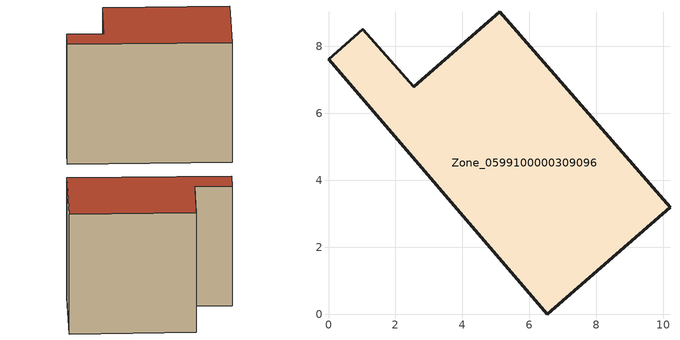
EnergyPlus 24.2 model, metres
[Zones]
Zone_0599100000309096
 floor ground (C_G): 6.54,0 0,7.62 1.02,8.52 2.54,6.79 5.12,9.03 10.2,3.2 z0
 wall outside (C_F): 2.54,6.79 1.02,8.52 0,7.62 6.54,0 10.2,3.2 5.12,9.03 2.54,6.79 z0:8.2
 roof outside (C_R): 10.2,3.2 5.12,9.03 2.54,6.79 1.02,8.52 0,7.62 6.54,0 z8.2
[BUILDING]
Pand.0599100000309096: North Axis=0; Terrain=City; Loads Convergence Tolerance Value=0.04; Temperature Convergence Tolerance Value=0.4; Solar Distribution=FullExterior; Maximum Number of Warmup Days=25; Minimum Number of Warmup Days=1
[Site:Location]
Rotterdam.The.Hague.AP_ZH_NLD Design_Conditions: Latitude=51.96; Longitude=4.45; Time Zone=1; Elevation=-4.5
[SITE:GROUNDTEMPERATURE:BUILDINGSURFACE]
18, 18, 18, 18, 18, 18, 18, 18, 18, 18, 18, 18
[MATERIAL] Thermal Absorptance=0.9; Solar Absorptance=0.7; Visible Absorptance=0.7
Name | Roughness | Thickness | Conductivity | Density | Specific Heat
G.TI.1946 | MediumSmooth | 0.15 | 1 | 540 | 1210
F.TI.1946 | Rough | 0.3 | 0.857143 | 1920 | 840
R.TI.1946 | MediumRough | 0.2 | 0.1 | 1500 | 1000
[CONSTRUCTION]
C_G: G.TI.1946
C_F: F.TI.1946
C_R: R.TI.1946
[ZONE]
Zone_0599100000309096: Type=1; Multiplier=1; Ceiling Height=Autocalculate; Volume=Autocalculate; Floor Area=autocalculate; Part of Total Floor Area=Yes
[ZONEINFILTRATION:DESIGNFLOWRATE]
Infil_Zone_0599100000309096: Zone or ZoneList or Space or SpaceList=Zone_0599100000309096; Schedule=AlwaysOn; Design Flow Rate Calculation Method=Flow/Area; Flow Rate per Floor Area=0.003; Constant Term Coefficient=1; Temperature Term Coefficient=0; Velocity Term Coefficient=0; Velocity Squared Term Coefficient=0
[HVACTEMPLATE:ZONE:IDEALLOADSAIRSYSTEM]
Zone_0599100000309096: Maximum Heating Supply Air Temperature=50; Minimum Cooling Supply Air Temperature=13; Maximum Heating Supply Air Humidity Ratio=0.0156; Minimum Cooling Supply Air Humidity Ratio=0.0077; Heating Limit=NoLimit; Cooling Limit=NoLimit; Dehumidification Control Type=ConstantSensibleHeatRatio; Cooling Sensible Heat Ratio=0.7; Dehumidification Setpoint=60; Humidification Control Type=None; Humidification Setpoint=30; Outdoor Air Method=None; Outdoor Air Flow Rate per Person=0.00944; Outdoor Air Flow Rate per Zone Floor Area=0; Outdoor Air Flow Rate per Zone=0; Demand Controlled Ventilation Type=None; Outdoor Air Economizer Type=NoEconomizer; Heat Recovery Type=None; Sensible Heat Recovery Effectiveness=0.7; Latent Heat Recovery Effectiveness=0.65
[ZONECONTROL:THERMOSTAT]
ThermostatControl_Zone_0599100000309096: Zone or ZoneList=Zone_0599100000309096; Control Type Schedule=DualSetpointControlType; Control 1=Thermostat_Zone_0599100000309096; Temperature Difference Between Cutout And Setpoint=0
[THERMOSTATSETPOINT:DUALSETPOINT]
Thermostat_Zone_0599100000309096: Heating Setpoint Temperature Schedule=HeatingSetpoint_Zone_0599100000309096; Cooling Setpoint Temperature Schedule=CoolingSetpoint_Zone_0599100000309096
[SCHEDULE:COMPACT]
HeatingSetpoint_Zone_0599100000309096: Through: 12/31, For: AllDays, Until: 24:00, 21
CoolingSetpoint_Zone_0599100000309096: Through: 12/31, For: AllDays, Until: 24:00, 24
DualSetpointControlType: Through: 12/31, For: AllDays, Until: 24:00, 4
AlwaysOn: Through: 12/31, For: AllDays, Until: 24:00, 1
